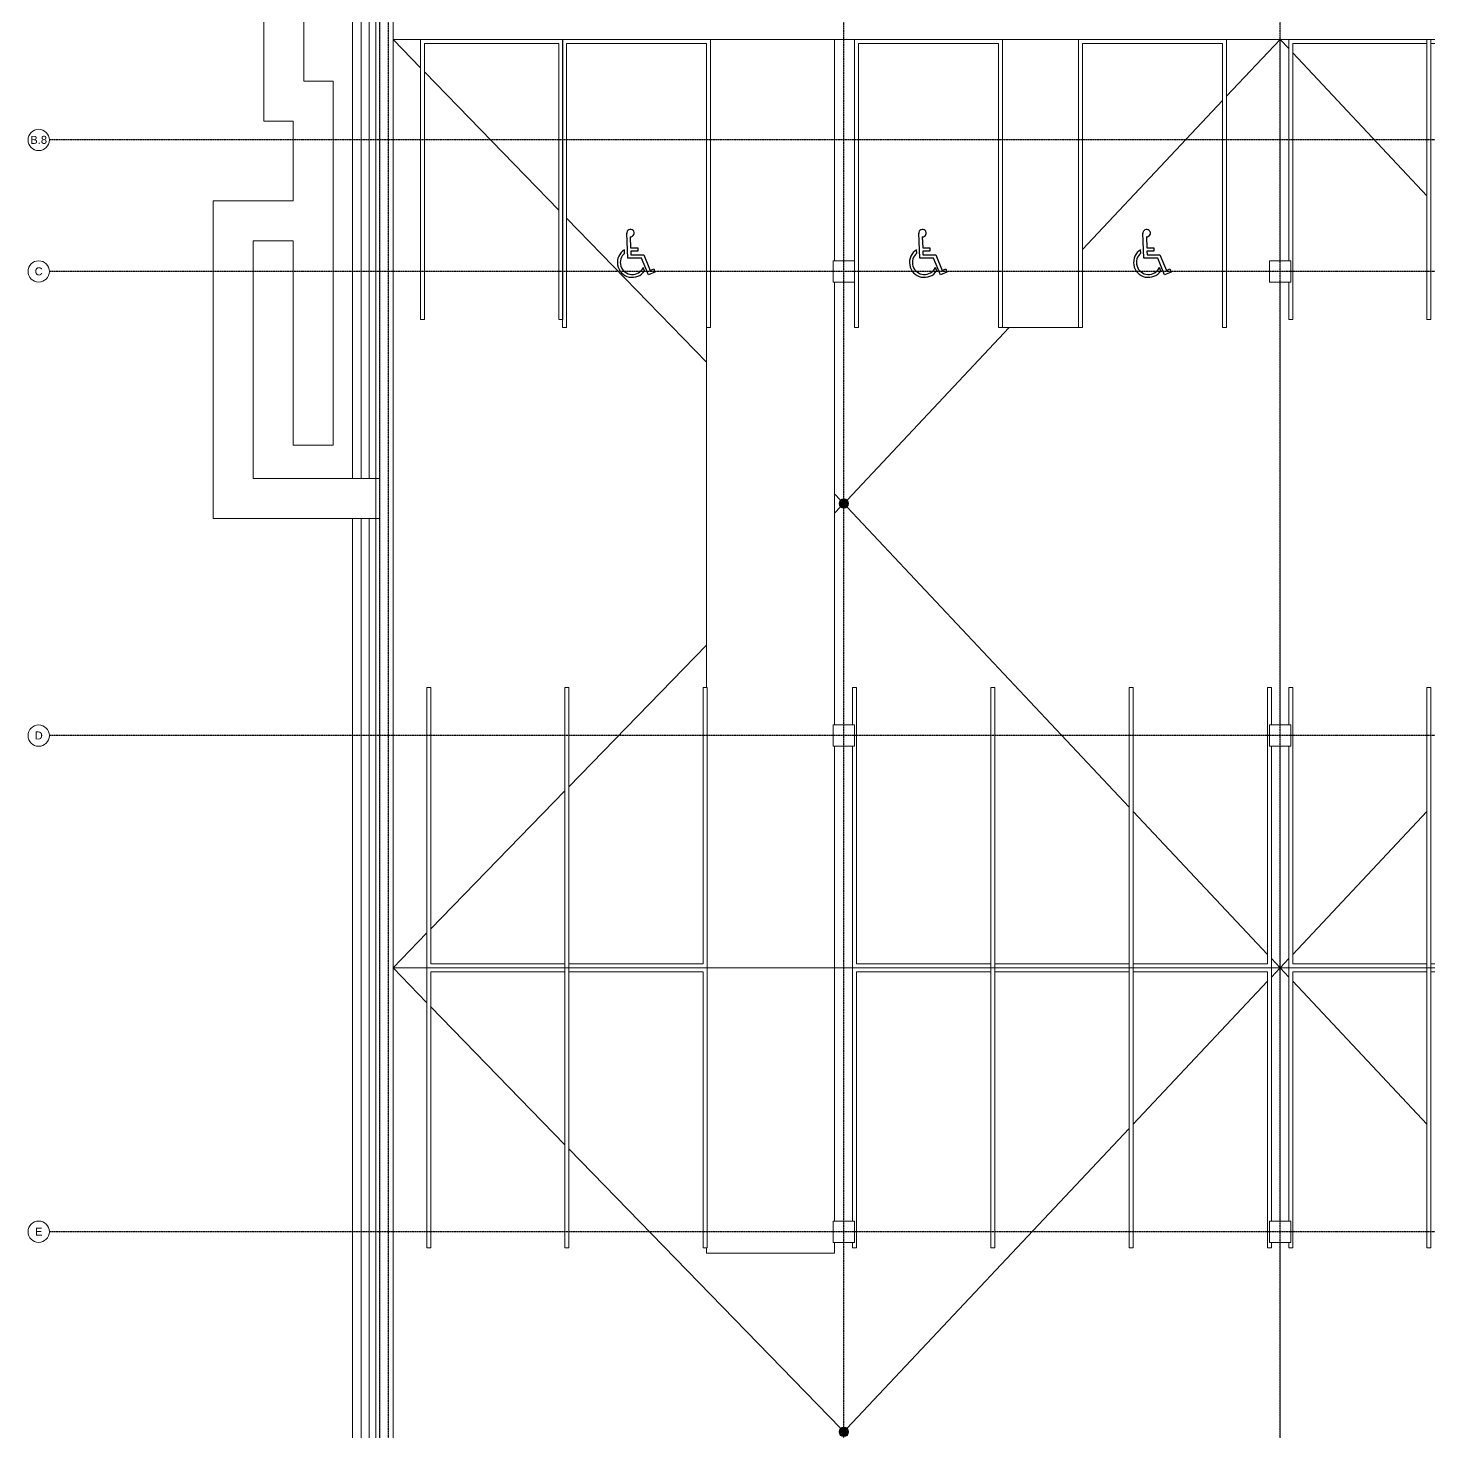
# Model space of a CAD drawing. Header units: inches. Extents: x -4093 to -1777, y 9773 to 12264.
# Drawn here: x -4093 to -3043, y 10317 to 11370 of the extents above; entities that cross this region are included whole.
import ezdxf

# ---------------------------------------------------------------- set-up
doc = ezdxf.new("R2010")
doc.units = ezdxf.units.IN
doc.header["$MEASUREMENT"] = 0
doc.linetypes.add('Grid Line 1_2_', pattern=[0.875, 0.5, -0.125, 0.125, -0.125])
for name, color, linetype, lineweight in [('0-1', 7, 'Continuous', 5), ('0-2', 7, 'Continuous', 9), ('0-3', 8, 'Continuous', 9), ('0-4', 165, 'Continuous', 5), ('A-DETL-MEDM-1', 10, 'Continuous', 30), ('A-FLOR', 192, 'Continuous', 18), ('A-FLOR-1', 7, 'Continuous', 9), ('A-GENM-1', 7, 'Continuous', 9), ('P-SANR-FIXT', 6, 'Continuous', 9), ('S-COLS-1', 7, 'Continuous', 9), ('S-FNDN-1', 7, 'Continuous', 9), ('S-FNDN-2', 32, 'Continuous', 9), ('S-GRID-1', 1, 'Grid Line 1_2_', 30), ('S-GRID-IDEN', 1, 'Continuous', 9), ('S-GRID-IDEN-1', 147, 'Continuous', 9)]:
    doc.layers.add(name, color=color, linetype=linetype, lineweight=lineweight)
doc.styles.add('Arial_1', font='arial.ttf', dxfattribs={"height": 6})

# ---------------------------------------------------------------- blocks, each defined once
blk = doc.blocks.new('Parking_Stall_Multiple - STANDARD-1982617-BACKGROUND - BASEMENT')
at = {"layer": 'A-GENM-1'}
for p, q in [((190, 0), (0, 0)), ((0, 0), (0, -106.7)), ((210, 0), (206, 0)), ((210, -3), (210, 0)), ((3, -103.7), (3, -3)), ((3, -3), (210, -3)), ((210, -103.7), (0, -103.7)), ((0, -103.7), (0, -210.3)), ((210, -103.7), (3, -103.7)), ((210, -106.7), (210, -103.7)), ((210, -106.7), (210, -103.7)), ((0, -106.7), (210, -106.7)), ((3, -207.3), (3, -106.7)), ((3, -106.7), (210, -106.7)), ((210, -207.3), (0, -207.3)), ((0, -207.3), (0, -314)), ((0, -210.3), (210, -210.3)), ((210, -207.3), (3, -207.3)), ((3, -311), (3, -210.3)), ((3, -210.3), (210, -210.3)), ((210, -210.3), (210, -207.3)), ((210, -210.3), (210, -207.3)), ((0, -314), (190, -314)), ((210, -311), (3, -311)), ((206, -314), (210, -314)), ((210, -314), (210, -311))]:
    blk.add_line(p, q, dxfattribs=at)
blk = doc.blocks.new('Parking_Stall_Multiple - STANDARD-2088802-BACKGROUND - BASEMENT')
at = {"layer": 'A-GENM-1'}
for p, q in [((190, 0), (0, 0)), ((0, 0), (0, -106.7)), ((210, 0), (206, 0)), ((210, -3), (210, 0)), ((3, -103.7), (3, -3)), ((3, -3), (210, -3)), ((210, -103.7), (0, -103.7)), ((0, -103.7), (0, -210.3)), ((210, -103.7), (3, -103.7)), ((210, -106.7), (210, -103.7)), ((210, -106.7), (210, -103.7)), ((0, -106.7), (210, -106.7)), ((3, -207.3), (3, -106.7)), ((3, -106.7), (210, -106.7)), ((210, -207.3), (0, -207.3)), ((0, -207.3), (0, -314)), ((0, -210.3), (210, -210.3)), ((210, -207.3), (3, -207.3)), ((3, -311), (3, -210.3)), ((3, -210.3), (210, -210.3)), ((210, -210.3), (210, -207.3)), ((210, -210.3), (210, -207.3)), ((0, -314), (190, -314)), ((210, -311), (3, -311)), ((206, -314), (210, -314)), ((210, -314), (210, -311))]:
    blk.add_line(p, q, dxfattribs=at)
blk = doc.blocks.new('Parking_Stall_Multiple - STANDARD-2223158-BACKGROUND - BASEMENT')
at = {"layer": 'A-GENM-1'}
for p, q in [((210, 0), (0, 0)), ((0, 0), (0, -106.7)), ((210, -3), (210, 0)), ((3, -103.7), (3, -3)), ((3, -3), (210, -3)), ((210, -103.7), (0, -103.7)), ((0, -103.7), (0, -210.3)), ((210, -103.7), (3, -103.7)), ((210, -106.7), (210, -103.7)), ((210, -106.7), (210, -103.7)), ((0, -106.7), (210, -106.7)), ((3, -207.3), (3, -106.7)), ((3, -106.7), (210, -106.7)), ((0, -210.3), (210, -210.3)), ((210, -207.3), (3, -207.3)), ((210, -210.3), (210, -207.3))]:
    blk.add_line(p, q, dxfattribs=at)
blk = doc.blocks.new('Parking_Stall_Multiple - STANDARD-V1-BACKGROUND - BASEMENT')
at = {"layer": 'A-GENM-1'}
for p, q in [((166, 314), (0, 314)), ((0, 314), (0, 207.3)), ((3, 210.3), (3, 311)), ((3, 311), (210, 311)), ((210, 314), (182, 314)), ((210, 311), (210, 314)), ((210, 210.3), (0, 210.3)), ((0, 210.3), (0, 103.7)), ((0, 207.3), (210, 207.3)), ((210, 210.3), (3, 210.3)), ((3, 106.7), (3, 207.3)), ((3, 207.3), (210, 207.3)), ((210, 207.3), (210, 210.3)), ((210, 207.3), (210, 210.3)), ((210, 106.7), (0, 106.7)), ((0, 106.7), (0, 0)), ((210, 106.7), (3, 106.7)), ((210, 103.7), (210, 106.7)), ((210, 103.7), (210, 106.7)), ((0, 103.7), (210, 103.7)), ((3, 3), (3, 103.7)), ((3, 103.7), (210, 103.7)), ((210, 3), (3, 3)), ((210, 0), (210, 3)), ((0, 0), (166, 0)), ((182, 0), (210, 0))]:
    blk.add_line(p, q, dxfattribs=at)
blk = doc.blocks.new('Parking_Stall_Multiple - STANDARD-2223028-BACKGROUND - BASEMENT')
at = {"layer": 'A-GENM-1'}
for p, q in [((210, 210.3), (0, 210.3)), ((0, 210.3), (0, 103.7)), ((3, 106.7), (3, 207.3)), ((3, 207.3), (210, 207.3)), ((210, 207.3), (210, 210.3)), ((210, 106.7), (0, 106.7)), ((0, 106.7), (0, 0)), ((210, 106.7), (3, 106.7)), ((210, 103.7), (210, 106.7)), ((210, 103.7), (210, 106.7)), ((0, 103.7), (210, 103.7)), ((3, 3), (3, 103.7)), ((3, 103.7), (210, 103.7)), ((210, 3), (3, 3)), ((210, 0), (210, 3)), ((0, 0), (210, 0))]:
    blk.add_line(p, q, dxfattribs=at)
blk = doc.blocks.new('Parking_Stall_Multiple - STANDARD-V2-BACKGROUND - BASEMENT')
at = {"layer": 'A-GENM-1'}
for p, q in [((166, 0), (0, 0)), ((0, 0), (0, -106.7)), ((210, 0), (182, 0)), ((210, -3), (210, 0)), ((3, -103.7), (3, -3)), ((3, -3), (210, -3)), ((210, -103.7), (0, -103.7)), ((0, -103.7), (0, -210.3)), ((210, -103.7), (3, -103.7)), ((210, -106.7), (210, -103.7)), ((210, -106.7), (210, -103.7)), ((0, -106.7), (210, -106.7)), ((3, -207.3), (3, -106.7)), ((3, -106.7), (210, -106.7)), ((210, -207.3), (0, -207.3)), ((0, -207.3), (0, -314)), ((0, -210.3), (210, -210.3)), ((210, -207.3), (3, -207.3)), ((3, -311), (3, -210.3)), ((3, -210.3), (210, -210.3)), ((210, -210.3), (210, -207.3)), ((210, -210.3), (210, -207.3)), ((0, -314), (166, -314)), ((210, -311), (3, -311)), ((182, -314), (210, -314)), ((210, -314), (210, -311))]:
    blk.add_line(p, q, dxfattribs=at)
blk = doc.blocks.new('Parking_Stall_Multiple - STANDARD-2217643-BACKGROUND - BASEMENT')
at = {"layer": 'A-GENM-1'}
for p, q in [((210, 0), (0, 0)), ((0, 0), (0, -106.7)), ((210, -3), (210, 0)), ((3, -103.7), (3, -3)), ((3, -3), (210, -3)), ((210, -103.7), (3, -103.7)), ((210, -106.7), (210, -103.7)), ((0, -106.7), (210, -106.7))]:
    blk.add_line(p, q, dxfattribs=at)
blk = doc.blocks.new('Parking_Stall_Multiple - ADA-1919661-BACKGROUND - BASEMENT')
at = {"layer": 'A-GENM-1'}
for p, q in [((216, 111), (0, 111)), ((0, 111), (0, 0)), ((3, 3), (3, 108)), ((3, 108), (216, 108)), ((216, 108), (216, 111)), ((216, 3), (3, 3)), ((216, 0), (216, 3)), ((0, 0), (166, 0)), ((182, 0), (216, 0))]:
    blk.add_line(p, q, dxfattribs=at)
blk = doc.blocks.new('Parking_Stall_Multiple - ADA-VAN-2249874-BACKGROUND - BASEMENT')
at = {"layer": 'A-GENM-1'}
for p, q in [((216, 111), (0, 111)), ((0, 111), (0, 0)), ((3, 3), (3, 108)), ((3, 108), (216, 108)), ((216, 108), (216, 111)), ((216, 3), (3, 3)), ((216, 0), (216, 3)), ((0, 0), (216, 0))]:
    blk.add_line(p, q, dxfattribs=at)
blk = doc.blocks.new('Parking_Stall_Multiple - ADA-2244793-BACKGROUND - BASEMENT')
at = {"layer": 'A-GENM-1'}
for p, q in [((216, 111), (0, 111)), ((0, 111), (0, 0)), ((3, 3), (3, 108)), ((3, 108), (216, 108)), ((216, 108), (216, 111)), ((216, 3), (3, 3)), ((216, 0), (216, 3)), ((0, 0), (216, 0))]:
    blk.add_line(p, q, dxfattribs=at)
blk = doc.blocks.new('CTR - 1st Phase - Common Walls_rvt-1-BACKGROUND - BASEMENT')
at = {"layer": 'A-DETL-MEDM-1'}
for p, q in [((-3643.4, 11197.3), (-3644.1, 11215.9)), ((-3641.5, 11213.2), (-3641.2, 11204.9)), ((-3424.4, 11197.3), (-3425.1, 11215.9)), ((-3422.5, 11213.2), (-3422.2, 11204.9)), ((-3256.4, 11197.3), (-3257.1, 11215.9)), ((-3254.5, 11213.2), (-3254.2, 11204.9)), ((-3645.7, 11201), (-3645.8, 11203.4)), ((-3641.2, 11204.9), (-3635.8, 11204.9)), ((-3635.8, 11202.4), (-3641.1, 11202.4)), ((-3641.1, 11202.4), (-3641, 11199.8)), ((-3641, 11199.8), (-3631.4, 11199.8)), ((-3635.8, 11204.9), (-3635.8, 11202.4)), ((-3631.4, 11199.8), (-3626.5, 11188)), ((-3426.7, 11201), (-3426.8, 11203.4)), ((-3422.2, 11204.9), (-3416.8, 11204.9)), ((-3416.8, 11202.4), (-3422.1, 11202.4)), ((-3422.1, 11202.4), (-3422, 11199.8)), ((-3422, 11199.8), (-3412.4, 11199.8)), ((-3416.8, 11204.9), (-3416.8, 11202.4)), ((-3412.4, 11199.8), (-3407.5, 11188)), ((-3258.7, 11201), (-3258.8, 11203.4)), ((-3254.2, 11204.9), (-3248.8, 11204.9)), ((-3248.8, 11202.4), (-3254.1, 11202.4)), ((-3254.1, 11202.4), (-3254, 11199.8)), ((-3254, 11199.8), (-3244.4, 11199.8)), ((-3248.8, 11204.9), (-3248.8, 11202.4)), ((-3244.4, 11199.8), (-3239.5, 11188)), ((-3633, 11197.3), (-3643.4, 11197.3)), ((-3627.9, 11184.8), (-3633, 11197.3)), ((-3630.7, 11187.6), (-3631.7, 11190.1)), ((-3626.5, 11188), (-3623.9, 11189.1)), ((-3623.9, 11189.1), (-3623, 11186.8)), ((-3414, 11197.3), (-3424.4, 11197.3)), ((-3408.9, 11184.8), (-3414, 11197.3)), ((-3411.7, 11187.6), (-3412.7, 11190.1)), ((-3407.5, 11188), (-3404.9, 11189.1)), ((-3404.9, 11189.1), (-3404, 11186.8)), ((-3246, 11197.3), (-3256.4, 11197.3)), ((-3240.9, 11184.8), (-3246, 11197.3)), ((-3243.7, 11187.6), (-3244.7, 11190.1)), ((-3239.5, 11188), (-3236.9, 11189.1)), ((-3236.9, 11189.1), (-3236, 11186.8)), ((-3623, 11186.8), (-3627.9, 11184.8)), ((-3404, 11186.8), (-3408.9, 11184.8)), ((-3236, 11186.8), (-3240.9, 11184.8))]:
    blk.add_line(p, q, dxfattribs=at)
for centre, radius, start, end in [((-3641.3, 11216), 2.82, 265.2221, 186.5331), ((-3422.3, 11216), 2.82, 265.2221, 186.5331), ((-3254.3, 11216), 2.82, 265.2221, 186.5331), ((-3639.9, 11194), 11.2, 121.7672, 325.4553), ((-3639.9, 11194), 9.06, 129.2933, 334.8736), ((-3420.9, 11194), 11.2, 121.7672, 325.4553), ((-3420.9, 11194), 9.06, 129.2933, 334.8736), ((-3252.9, 11194), 11.2, 121.7672, 325.4553), ((-3252.9, 11194), 9.06, 129.2933, 334.8736)]:
    blk.add_arc(centre, radius, start, end, dxfattribs=at)
at = {"layer": 'A-FLOR-1'}
for p, q in [((-3488.3, 11361.2), (-3581.3, 11361.2)), ((-3488.3, 11195.2), (-3488.3, 11361.2)), ((-3305.3, 11361.2), (-3362.3, 11361.2)), ((-3488.3, 10847.2), (-3488.3, 11179.2)), ((-3584.3, 11145.2), (-3584.3, 10875.2)), ((-3362.3, 11145.2), (-3305.3, 11145.2)), ((-3488.3, 10475.2), (-3488.3, 10831.2)), ((-3584.3, 10455.2), (-3584.3, 10451.1)), ((-3488.3, 10451.1), (-3488.3, 10459.2)), ((-3584.3, 10451.1), (-3488.3, 10451.1))]:
    blk.add_line(p, q, dxfattribs=at)
at = {"layer": '0-2'}
for name, p, rotation in [('Parking_Stall_Multiple - STANDARD-2217643-BACKGROUND - BASEMENT', (-3692, 11361.2), 270.0000000000005), ('Parking_Stall_Multiple - ADA-VAN-2249874-BACKGROUND - BASEMENT', (-3692.3, 11361.2), 269.9999999999978), ('Parking_Stall_Multiple - ADA-1919661-BACKGROUND - BASEMENT', (-3473.3, 11361.2), 269.9999999999978), ('Parking_Stall_Multiple - ADA-2244793-BACKGROUND - BASEMENT', (-3305.3, 11361.2), 269.9999999999978), ('Parking_Stall_Multiple - STANDARD-V2-BACKGROUND - BASEMENT', (-2833.8, 11361.2), 270.0000000000005), ('Parking_Stall_Multiple - STANDARD-2223028-BACKGROUND - BASEMENT', (-3583.8, 10665.2), 89.99999999999953), ('Parking_Stall_Multiple - STANDARD-V1-BACKGROUND - BASEMENT', (-3160.8, 10665.2), 89.99999999999953), ('Parking_Stall_Multiple - STANDARD-V1-BACKGROUND - BASEMENT', (-2833.8, 10665.2), 89.99999999999953), ('Parking_Stall_Multiple - STANDARD-2223158-BACKGROUND - BASEMENT', (-3583.8, 10665.2), 270.0000000000005), ('Parking_Stall_Multiple - STANDARD-2088802-BACKGROUND - BASEMENT', (-3160.8, 10665.2), 270.0000000000005), ('Parking_Stall_Multiple - STANDARD-1982617-BACKGROUND - BASEMENT', (-2833.8, 10665.2), 270.0000000000005)]:
    blk.add_blockref(name, p, dxfattribs=dict(at, rotation=rotation))
blk = doc.blocks.new('034100 - Precast Structural Concrete - Column - Corbels - 16_x16_-2331168-BACKGROUND - BASEMENT')
at = {"layer": 'S-COLS-1'}
for p, q in [((-8.9, 9), (-9, 9)), ((-9, 9), (-9, -7)), ((6.9, 9), (-8.9, 9)), ((7, 9), (6.9, 9)), ((7, -7), (7, 9)), ((-9, -7), (-8.9, -7)), ((-8.9, -7), (6.9, -7)), ((6.9, -7), (7, -7))]:
    blk.add_line(p, q, dxfattribs=at)
blk = doc.blocks.new('034100 - Precast Structural Concrete - Column - Corbels - 16_x16_-2331169-BACKGROUND - BASEMENT')
at = {"layer": 'S-COLS-1'}
for p, q in [((-8.9, 9), (-9, 9)), ((-9, 9), (-9, -7)), ((6.9, 9), (-8.9, 9)), ((7, 9), (6.9, 9)), ((7, -7), (7, 9)), ((-9, -7), (-8.9, -7)), ((-8.9, -7), (6.9, -7)), ((6.9, -7), (7, -7))]:
    blk.add_line(p, q, dxfattribs=at)
blk = doc.blocks.new('034100 - Precast Structural Concrete - Column - Corbels - 16_x16_-2331170-BACKGROUND - BASEMENT')
at = {"layer": 'S-COLS-1'}
for p, q in [((-8.9, 9), (-9, 9)), ((-9, 9), (-9, -7)), ((6.9, 9), (-8.9, 9)), ((7, 9), (6.9, 9)), ((7, -7), (7, 9)), ((-9, -7), (-8.9, -7)), ((-8.9, -7), (6.9, -7)), ((6.9, -7), (7, -7))]:
    blk.add_line(p, q, dxfattribs=at)
blk = doc.blocks.new('Grid - Grid Head - Circle-1738874-BACKGROUND - BASEMENT')
at = {"layer": 'S-GRID-IDEN-1'}
for start, end in [(360, 180), (180, 360)]:
    blk.add_arc((0, 0), 0.25, start, end, dxfattribs=at)
blk = doc.blocks.new('CTR - 1st Phase - Structure_rvt-1-BACKGROUND - BASEMENT')
at = {"layer": 'S-FNDN-1'}
for p, q in [((-3829.3, 11556.2), (-3829.3, 9901.2)), ((-3819.3, 9901.2), (-3819.3, 11544.2)), ((-3916.1, 11446), (-3916.1, 11300)), ((-3886.1, 11330), (-3886.1, 11416)), ((-3864.3, 11330), (-3886.1, 11330)), ((-3864.3, 11300), (-3864.3, 11330)), ((-3916.1, 11300), (-3894.3, 11300)), ((-3894.3, 11300), (-3894.3, 11240.1)), ((-3864.3, 11057.1), (-3864.3, 11300)), ((-3954.3, 11240.1), (-3954.3, 11032.1)), ((-3924.3, 11240.1), (-3954.3, 11240.1)), ((-3894.3, 11240.1), (-3924.3, 11240.1)), ((-3924.3, 11032.1), (-3924.3, 11210.1)), ((-3924.3, 11210.1), (-3894.3, 11210.1)), ((-3894.3, 11210.1), (-3894.3, 11057.1)), ((-3894.3, 11057.1), (-3864.3, 11057.1)), ((-3954.3, 11032.1), (-3954.3, 11002.1)), ((-3829.3, 11032.1), (-3924.3, 11032.1)), ((-3829.3, 11002.1), (-3829.3, 11032.1)), ((-3954.3, 11002.1), (-3829.3, 11002.1))]:
    blk.add_line(p, q, dxfattribs=at)
at = {"layer": 'S-GRID-1'}
for p, q in [((-3829.3, 9772.6), (-3829.3, 12247.5)), ((-3822.8, 9772.6), (-3822.8, 12247.5)), ((-3481.3, 9772.6), (-3481.3, 12247.5)), ((-3154.3, 9772.6), (-3154.3, 12247.5)), ((-1777.2, 11285.8), (-4077, 11285.8)), ((-1777.2, 11187.2), (-4077, 11187.2)), ((-1777.2, 10839.2), (-4077, 10839.2)), ((-1777.2, 10467.2), (-4077, 10467.2))]:
    blk.add_line(p, q, dxfattribs=at)
at = {"layer": '0-3'}
for name, p, rotation in [('034100 - Precast Structural Concrete - Column - Corbels - 16_x16_-2331170-BACKGROUND - BASEMENT', (-3482.3, 11186.2), 269.9999999999967), ('034100 - Precast Structural Concrete - Column - Corbels - 16_x16_-2331170-BACKGROUND - BASEMENT', (-3155.3, 11186.2), 269.9999999999967), ('034100 - Precast Structural Concrete - Column - Corbels - 16_x16_-2331168-BACKGROUND - BASEMENT', (-3480.3, 10840.2), 90.0000000000016), ('034100 - Precast Structural Concrete - Column - Corbels - 16_x16_-2331168-BACKGROUND - BASEMENT', (-3153.3, 10840.2), 90.0000000000016), ('034100 - Precast Structural Concrete - Column - Corbels - 16_x16_-2331169-BACKGROUND - BASEMENT', (-3482.3, 10466.2), 270.0000000000118), ('034100 - Precast Structural Concrete - Column - Corbels - 16_x16_-2331169-BACKGROUND - BASEMENT', (-3155.3, 10466.2), 270.0000000000118)]:
    blk.add_blockref(name, p, dxfattribs=dict(at, rotation=rotation))
at = {"layer": '0-4', "xscale": 31.99999999999999, "yscale": 31.99999999999999, "zscale": 31.99999999999999, "rotation": 89.99999999999987}
for p in [(-4085, 11285.8), (-4085, 11187.2), (-4085, 10839.2), (-4085, 10467.2)]:
    blk.add_blockref('Grid - Grid Head - Circle-1738874-BACKGROUND - BASEMENT', p, dxfattribs=at)
at = {"layer": 'S-GRID-IDEN', "char_height": 6, "attachment_point": 1, "style": 'Arial_1'}
for s, insert, width in [('B.8', (-4091.3, 11288.9), 15.251), ('C', (-4088, 11190.3), 7.373), ('D', (-4088, 10842.3), 7.373), ('E', (-4087.8, 10470.3), 6.767)]:
    blk.add_mtext(s, dxfattribs=dict(at, insert=insert, width=width))
blk = doc.blocks.new('Basic Wall _ 3_ XPS - ___-2578961-BACKGROUND - BASEMENT')
at = {"layer": 'S-FNDN-2'}
for p, q in [((-3849.8, 11032.1), (-3849.8, 11416)), ((-3843.2, 11032.1), (-3843.2, 11416)), ((-3837.3, 11032.1), (-3837.3, 11416)), ((-3849.8, 10011.2), (-3849.8, 11002.1)), ((-3843.2, 10011.2), (-3843.2, 11002.1)), ((-3837.3, 10011.2), (-3837.3, 11002.1))]:
    blk.add_line(p, q, dxfattribs=at)
blk = doc.blocks.new('Drain-Floor-WATTS-Square-Stainless_Steel_Strainer-Type_FD-1200-M - 2_ Outlet with 5_ Strainer-2528673-BACKGROUND - BASEMENT')
at = {"layer": 'P-SANR-FIXT'}
for p, q in [((-2.707, -2.707), (-2.707, 2.707)), ((-2.707, 2.707), (2.707, 2.707)), ((-2.03025, -2.03025), (-2.03025, 2.03025)), ((-2.03025, 2.03025), (2.03025, 2.03025)), ((-1.3535, -1.3535), (-1.3535, 1.3535)), ((-1.3535, 1.3535), (1.3535, 1.3535)), ((-0.67675, -0.67675), (-0.67675, 0.67675)), ((-0.67675, 0.67675), (0.67675, 0.67675)), ((0, 2.707), (0, -2.707)), ((0.67675, 0.67675), (0.67675, -0.67675)), ((1.3535, 1.3535), (1.3535, -1.3535)), ((2.03025, 2.03025), (2.03025, -2.03025)), ((2.707, 2.707), (2.707, -2.707)), ((-2.707, 0), (2.707, 0)), ((2.707, -2.707), (-2.707, -2.707)), ((2.03025, -2.03025), (-2.03025, -2.03025)), ((1.3535, -1.3535), (-1.3535, -1.3535)), ((0.67675, -0.67675), (-0.67675, -0.67675))]:
    blk.add_line(p, q, dxfattribs=at)
for start, end in [(360, 180), (180, 360)]:
    blk.add_arc((0, 0), 3.5, start, end, dxfattribs=at)

msp = doc.modelspace()

# ---------------------------------------------------------------- linework, layer by layer
at = {"layer": 'A-FLOR'}
for p, q in [((-3798.7, 11339.9), (-3819.3, 11361.2)), ((-3798.7, 11361.2), (-3819.3, 11361.2)), ((-3473.3, 11361.2), (-3581.3, 11361.2)), ((-3305.3, 11361.2), (-3362.3, 11361.2)), ((-3194.3, 11318.6), (-3154.3, 11361.2)), ((-3147.8, 11361.2), (-3194.3, 11361.2)), ((-3154.3, 11195.2), (-3154.3, 11361.2)), ((-3147.8, 11354.3), (-3154.3, 11361.2)), ((-3044.2, 11243.9), (-3144.8, 11351.1)), ((-3695, 11233.2), (-3795.7, 11336.9)), ((-3302.3, 11203.7), (-3197.3, 11315.4)), ((-3584.3, 11119.2), (-3689.3, 11227.3)), ((-3154.3, 10847.2), (-3154.3, 11179.2)), ((-3478.9, 11015.7), (-3357.3, 11145.2)), ((-3483.8, 11015.7), (-3488.3, 11020.4)), ((-3483.8, 11010.7), (-3488.3, 11006)), ((-3267.5, 10785.5), (-3478.9, 11010.6)), ((-3584.3, 10907.1), (-3687.5, 10800.9)), ((-3154.3, 10475.2), (-3154.3, 10831.2)), ((-3690.5, 10797.8), (-3791.2, 10694.1)), ((-3163.8, 10675.2), (-3264.5, 10782.3)), ((-3144.8, 10675.2), (-3044.2, 10782.3)), ((-3794.2, 10691), (-3819.3, 10665.1)), ((-3794.2, 10639.2), (-3819.3, 10665.1)), ((-3794.2, 10665.1), (-3819.3, 10665.1)), ((-3474.8, 10665.1), (-3583.8, 10665.1)), ((-3154.3, 10665.1), (-3160.8, 10672)), ((-3160.8, 10658.2), (-3154.3, 10665.1)), ((-3147.8, 10665.1), (-3160.8, 10665.1)), ((-3154.3, 10665.1), (-3147.8, 10672)), ((-3147.8, 10658.2), (-3154.3, 10665.1)), ((-3147.8, 10665.1), (-3154.3, 10665.1)), ((-3264.5, 10547.9), (-3163.8, 10655)), ((-3044.2, 10547.9), (-3144.8, 10655)), ((-3690.5, 10532.5), (-3791.2, 10636.1)), ((-3479, 10319.8), (-3267.5, 10544.7)), ((-3483.7, 10319.7), (-3687.5, 10529.4)), ((-3154.3, 10175.2), (-3154.3, 10459.2))]:
    msp.add_line(p, q, dxfattribs=at)
at = {"layer": 'S-FNDN-2'}
for p, q in [((-3832.3, 12090.2), (-3832.3, 9891.2)), ((-3829.3, 9891.2), (-3829.3, 12087.2))]:
    msp.add_line(p, q, dxfattribs=at)

# ---------------------------------------------------------------- block references
at = {"layer": '0-1'}
for name in ['CTR - 1st Phase - Structure_rvt-1-BACKGROUND - BASEMENT', 'CTR - 1st Phase - Common Walls_rvt-1-BACKGROUND - BASEMENT']:
    msp.add_blockref(name, (0, 0), dxfattribs=at)
at = {"layer": 'P-SANR-FIXT'}
for p in [(-3481.3, 11013.2), (-3481.3, 10317.2)]:
    msp.add_blockref('Drain-Floor-WATTS-Square-Stainless_Steel_Strainer-Type_FD-1200-M - 2_ Outlet with 5_ Strainer-2528673-BACKGROUND - BASEMENT', p, dxfattribs=at)
at = {"layer": 'S-FNDN-2'}
msp.add_blockref('Basic Wall _ 3_ XPS - ___-2578961-BACKGROUND - BASEMENT', (0, 0), dxfattribs=at)

doc.saveas('drawing.dxf')
